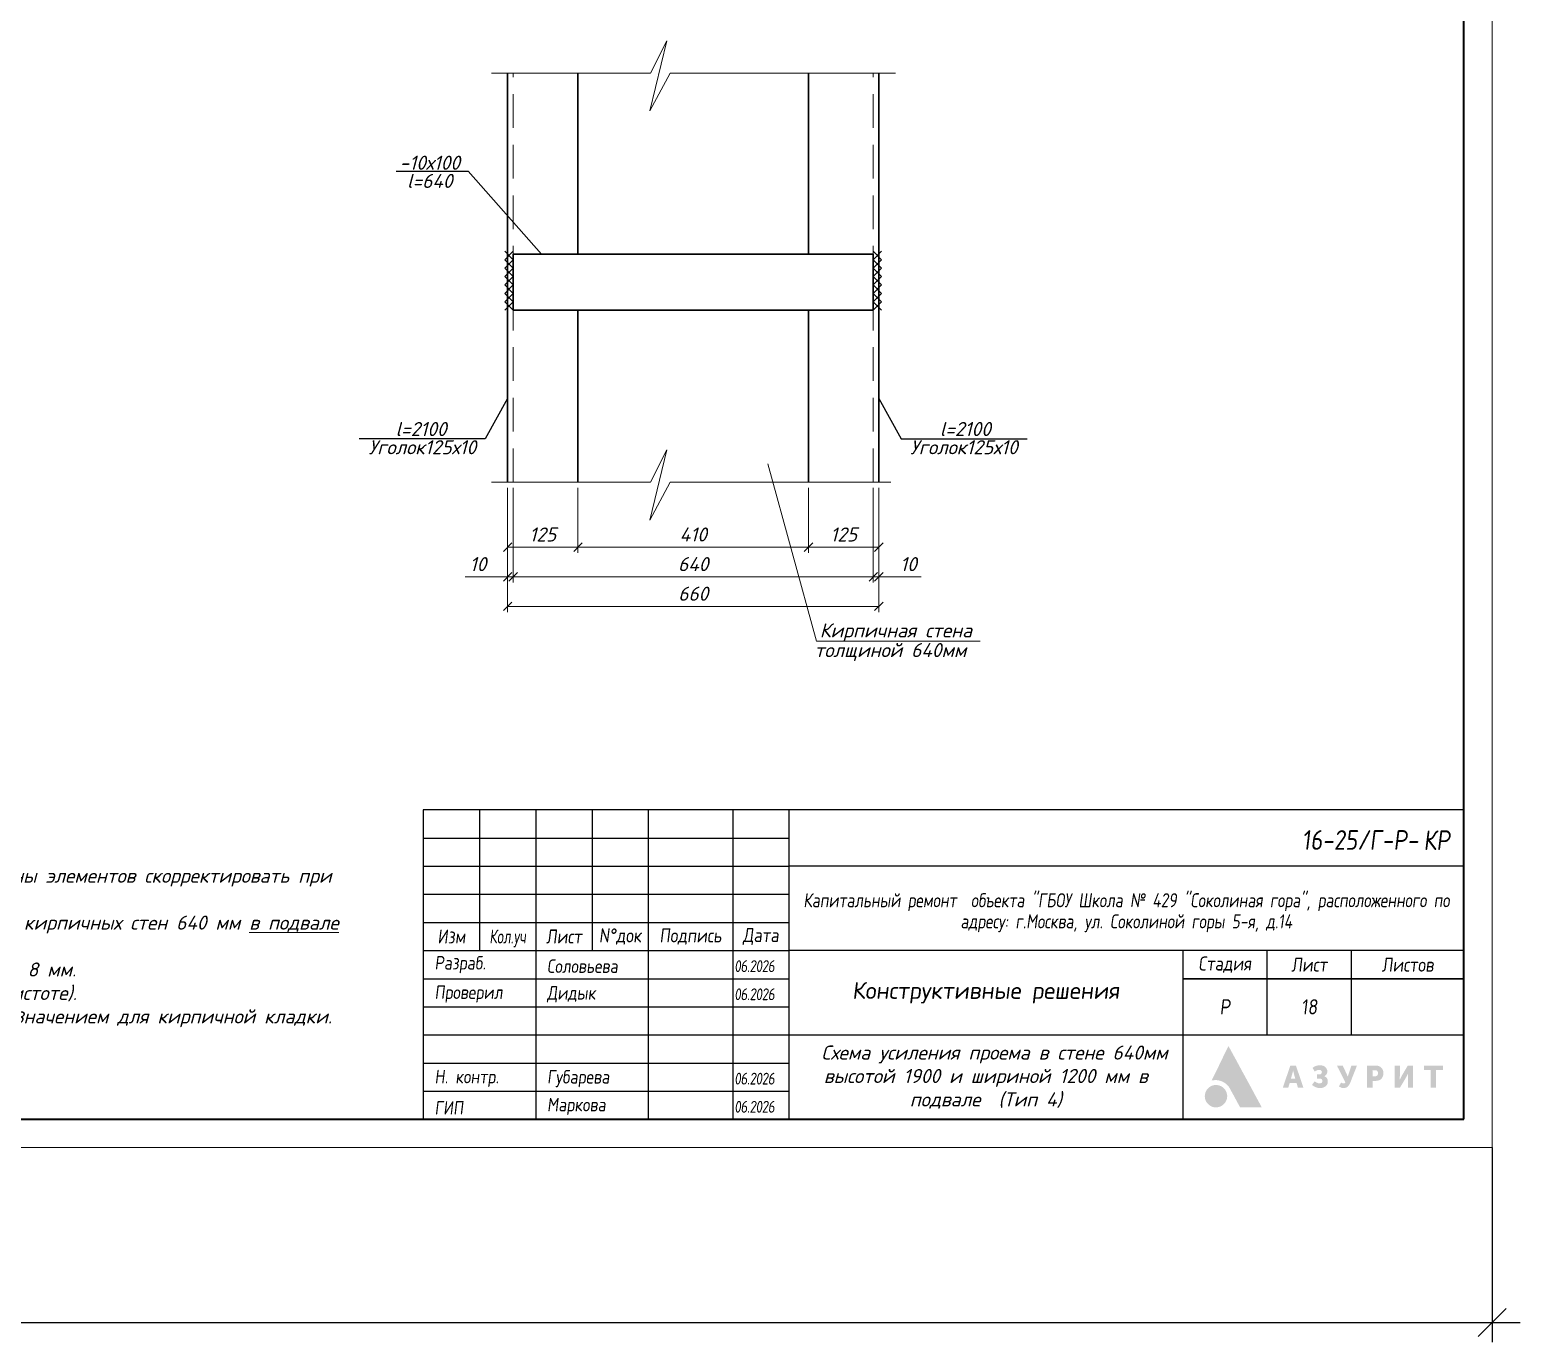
# Model space of a CAD drawing. Header units: millimetres. Extents: x 10124 to 8132345, y -95635 to 1386204.
# Drawn here: x 135490 to 138139, y 25514 to 27847 of the extents above; entities that cross this region are included whole.
import ezdxf
from ezdxf.enums import TextEntityAlignment as Align

# ---------------------------------------------------------------- set-up
doc = ezdxf.new("R2010")
doc.units = ezdxf.units.MM
doc.linetypes.add('Пунктир 2мм', pattern=[3, 2, -1])
doc.layers.get('DEFPOINTS').update_dxf_attribs({"color": 1})
for name, color, linetype, lineweight in [('013', 7, 'Continuous', 13), ('030', 7, 'Continuous', 30), ('_TEXT', 7, 'Continuous', 30)]:
    doc.layers.add(name, color=color, linetype=linetype, lineweight=lineweight)
doc.layers.add('_STAMP', color=7, linetype='Continuous')
doc.styles.add('10', font='isocpeui.ttf', dxfattribs={"height": 25})
doc.styles.add('GOST', font='isocpeur.TTF')
doc.styles.add('ISOCPEUR', font='isocpeur.TTF', dxfattribs={"width": 0.85, "oblique": 7})
doc.styles.add('БДА100', font='romand.shx', dxfattribs={"width": 0.7})
doc.dimstyles.new('10', dxfattribs={"dimtxt": 37.5, "dimasz": 15, "dimexe": 10, "dimexo": 10, "dimgap": 10, "dimtad": 1, "dimtxsty": '10', "dimblk": 'OBLIQUE', "dimcen": 2.5, "dimadec": 0, "dimazin": 0, "dimtfac": 1, "dimtmove": 0, "dimatfit": 3, "dimfxl": 1, "dimlwd": 15, "dimlwe": 15, "dimarcsym": 0})
doc.dimstyles.new('БДА1', dxfattribs={"dimtxt": 2, "dimasz": 1, "dimexe": 0.7, "dimexo": 0, "dimgap": 0.8, "dimtad": 1, "dimdec": 0, "dimrnd": 1, "dimzin": 0, "dimdsep": 46, "dimtxsty": 'БДА100', "dimblk": 'OBLIQUE', "dimcen": 2, "dimdle": 1, "dimadec": 0, "dimazin": 0, "dimtfac": 1, "dimtdec": 0, "dimtmove": 1, "dimatfit": 3, "dimldrblk": 'NONE', "dimfxl": 0.7, "dimtolj": 1, "dimtzin": 0, "dimlwd": -1, "dimlwe": -1, "dimarcsym": 0})

# ---------------------------------------------------------------- blocks, each defined once
blk = doc.blocks.new('_OBLIQUE')
at = {"color": 0, "linetype": 'ByBlock'}
blk.add_line((-0.5, -0.5), (0.5, 0.5), dxfattribs=at)
blk = doc.blocks.new('*D17')
at = {"layer": 'DEFPOINTS', "color": 0, "transparency": 16777216}
for p, q in [((0, 0), (0, -34.62)), ((594, 0), (594, -34.62)), ((-5, -31.12), (599, -31.12))]:
    blk.add_line(p, q, dxfattribs=at)
for p in [(0, 0), (594, 0), (594, -31.12)]:
    blk.add_point(p, dxfattribs=at)
at = {"layer": 'DEFPOINTS', "color": 0, "transparency": 16777216, "xscale": 5, "yscale": 5, "zscale": 5, "rotation": 180}
blk.add_blockref('_OBLIQUE', (0, -31.12), dxfattribs=at)
at = {"layer": 'DEFPOINTS', "color": 0, "transparency": 16777216, "xscale": 5, "yscale": 5, "zscale": 5}
blk.add_blockref('_OBLIQUE', (594, -31.12), dxfattribs=at)
at = {"layer": 'DEFPOINTS', "color": 0, "lineweight": 0, "transparency": 16777216, "insert": (105, -22.12), "char_height": 10, "attachment_point": 5, "style": 'БДА100'}
blk.add_mtext('\\A1;594', dxfattribs=at)
blk = doc.blocks.new('_None')
blk = doc.blocks.new('Логотип Азурит')
at = {"layer": '_STAMP', "linetype": 'Continuous', "true_color": 0x2a3756}
h = blk.add_hatch(color=159, dxfattribs=at)
h.dxf.hatch_style = 1
h.paths.add_polyline_path([(-39.4, 8.5), (-40.02, 9.65), (-40.61, 10.74), (-41.14, 11.7), (-41.62, 12.59), (-41.79, 12.89), (-41.86, 13.01), (-41.91, 12.94), (-41.99, 12.78), (-42.39, 11.96), (-42.77, 11.18), (-43.09, 10.5), (-43.47, 9.72), (-44.18, 8.26), (-44.5, 7.6), (-44.73, 7.14), (-44.85, 6.9), (-44.7, 6.93), (-44.51, 6.95), (-44.27, 6.97), (-44.09, 6.97), (-43.91, 6.96), (-43.74, 6.94), (-43.56, 6.91), (-43.39, 6.87), (-43.22, 6.81), (-43.05, 6.75), (-42.89, 6.68), (-42.73, 6.59), (-42.58, 6.5), (-42.43, 6.4), (-42.29, 6.29), (-42.15, 6.17), (-42.03, 6.04), (-41.91, 5.91), (-41.79, 5.77), (-41.72, 5.65), (-41.63, 5.5), (-41.3, 4.9), (-41.02, 4.39), (-40.57, 3.56), (-40.05, 2.59), (-39.78, 2.11), (-37.86, 2.11), (-36.5, 2.11), (-35.94, 2.12), (-36.48, 3.13), (-36.82, 3.75), (-37.16, 4.37), (-37.67, 5.33), (-38.2, 6.3), (-38.54, 6.93), (-38.87, 7.53)])
h = blk.add_hatch(color=159, dxfattribs=at)
h.dxf.hatch_style = 1
h.paths.add_polyline_path([(-29.3, 7.88), (-29.63, 8.84), (-29.86, 9.53), (-30.37, 9.54), (-30.87, 9.54), (-30.93, 9.38), (-31.26, 8.4), (-31.64, 7.27), (-31.97, 6.31), (-32.19, 5.64), (-32.05, 5.63), (-31.71, 5.62), (-31.23, 5.62), (-31.11, 6.03), (-30.99, 6.44), (-30.37, 6.44), (-29.75, 6.44), (-29.63, 6.03), (-29.52, 5.62), (-29.03, 5.62), (-28.54, 5.62), (-28.6, 5.8), (-28.93, 6.79)])
h.paths.add_polyline_path([(-30.77, 7.21), (-30.74, 7.31), (-30.56, 7.93), (-30.43, 8.43), (-30.39, 8.59), (-30.37, 8.65), (-30.35, 8.64), (-30.31, 8.45), (-30.22, 8.08), (-30.11, 7.66), (-30.01, 7.33), (-29.97, 7.21), (-30.37, 7.21)], flags=16)
h = blk.add_hatch(color=159, dxfattribs=at)
h.dxf.hatch_style = 1
h.paths.add_polyline_path([(-24.39, 7.35), (-24.47, 7.43), (-24.56, 7.5), (-24.66, 7.56), (-24.81, 7.65), (-24.74, 7.69), (-24.65, 7.75), (-24.55, 7.86), (-24.45, 7.97), (-24.38, 8.09), (-24.35, 8.18), (-24.32, 8.25), (-24.31, 8.34), (-24.3, 8.45), (-24.3, 8.65), (-24.31, 8.73), (-24.34, 8.82), (-24.41, 8.99), (-24.51, 9.14), (-24.63, 9.28), (-24.78, 9.39), (-24.95, 9.48), (-25.13, 9.55), (-25.34, 9.59), (-25.56, 9.6), (-25.74, 9.6), (-25.91, 9.58), (-26.08, 9.55), (-26.23, 9.51), (-26.39, 9.46), (-26.53, 9.39), (-26.67, 9.32), (-26.8, 9.23), (-26.9, 9.15), (-26.81, 8.98), (-26.64, 8.66), (-26.54, 8.5), (-26.51, 8.5), (-26.46, 8.54), (-26.35, 8.61), (-26.21, 8.67), (-26.07, 8.73), (-25.93, 8.77), (-25.82, 8.79), (-25.72, 8.79), (-25.62, 8.79), (-25.53, 8.76), (-25.46, 8.73), (-25.39, 8.68), (-25.34, 8.62), (-25.3, 8.55), (-25.26, 8.45), (-25.26, 8.36), (-25.27, 8.27), (-25.32, 8.18), (-25.36, 8.13), (-25.39, 8.08), (-25.44, 8.05), (-25.49, 8.02), (-25.63, 7.99), (-25.84, 7.98), (-26.1, 7.97), (-26.1, 7.6), (-26.1, 7.24), (-25.78, 7.23), (-25.54, 7.21), (-25.45, 7.2), (-25.38, 7.18), (-25.33, 7.15), (-25.28, 7.12), (-25.25, 7.08), (-25.21, 7.02), (-25.19, 6.96), (-25.17, 6.9), (-25.17, 6.76), (-25.18, 6.7), (-25.2, 6.64), (-25.23, 6.58), (-25.26, 6.53), (-25.31, 6.49), (-25.37, 6.45), (-25.44, 6.43), (-25.52, 6.41), (-25.69, 6.39), (-25.78, 6.39), (-25.87, 6.41), (-26, 6.45), (-26.16, 6.51), (-26.3, 6.6), (-26.43, 6.69), (-26.53, 6.76), (-26.77, 6.45), (-26.93, 6.26), (-26.97, 6.2), (-26.98, 6.15), (-26.97, 6.11), (-26.94, 6.07), (-26.82, 5.97), (-26.62, 5.84), (-26.41, 5.73), (-26.19, 5.65), (-25.97, 5.59), (-25.78, 5.57), (-25.53, 5.57), (-25.3, 5.58), (-25.12, 5.61), (-24.99, 5.65), (-24.87, 5.71), (-24.75, 5.78), (-24.64, 5.85), (-24.54, 5.94), (-24.45, 6.03), (-24.37, 6.13), (-24.31, 6.23), (-24.25, 6.37), (-24.21, 6.51), (-24.2, 6.66), (-24.2, 6.82), (-24.21, 6.94), (-24.24, 7.06), (-24.28, 7.16), (-24.33, 7.26)])
h = blk.add_hatch(color=159, dxfattribs=at)
h.dxf.hatch_style = 1
h.paths.add_polyline_path([(-19.61, 8.04), (-19.36, 8.68), (-19.14, 9.22), (-19.03, 9.53), (-19.17, 9.54), (-19.52, 9.54), (-20.02, 9.54), (-20.05, 9.44), (-20.31, 8.65), (-20.59, 7.81), (-20.63, 7.68), (-20.66, 7.62), (-20.67, 7.61), (-20.7, 7.67), (-20.82, 7.97), (-21.01, 8.4), (-21.34, 9.1), (-21.54, 9.54), (-22.06, 9.54), (-22.58, 9.54), (-22.4, 9.17), (-21.88, 8.17), (-21.32, 7.06), (-21.11, 6.63), (-21.09, 6.56), (-21.1, 6.52), (-21.15, 6.45), (-21.21, 6.41), (-21.28, 6.38), (-21.37, 6.37), (-21.45, 6.37), (-21.55, 6.39), (-21.64, 6.43), (-21.74, 6.49), (-21.82, 6.53), (-21.86, 6.49), (-21.92, 6.39), (-22.11, 6.05), (-22.23, 5.85), (-22.18, 5.81), (-22.08, 5.75), (-21.95, 5.69), (-21.81, 5.63), (-21.69, 5.59), (-21.51, 5.57), (-21.31, 5.57), (-21.12, 5.59), (-20.97, 5.62), (-20.88, 5.66), (-20.79, 5.71), (-20.71, 5.77), (-20.63, 5.84), (-20.56, 5.93), (-20.48, 6.02), (-20.35, 6.23), (-20.28, 6.35), (-20.21, 6.51), (-19.92, 7.25)])
h = blk.add_hatch(color=159, dxfattribs=at)
h.dxf.hatch_style = 1
h.paths.add_polyline_path([(-14.46, 7.53), (-14.41, 7.64), (-14.37, 7.74), (-14.33, 7.96), (-14.31, 8.19), (-14.32, 8.41), (-14.37, 8.63), (-14.45, 8.83), (-14.5, 8.93), (-14.55, 9.02), (-14.62, 9.1), (-14.69, 9.18), (-14.81, 9.29), (-14.92, 9.37), (-15.06, 9.43), (-15.21, 9.49), (-15.33, 9.52), (-15.49, 9.53), (-16.3, 9.54), (-17.21, 9.54), (-17.21, 7.58), (-17.21, 5.62), (-16.73, 5.62), (-16.25, 5.62), (-16.25, 6.23), (-16.25, 6.83), (-15.87, 6.83), (-15.58, 6.84), (-15.35, 6.86), (-15.17, 6.91), (-14.99, 6.98), (-14.83, 7.08), (-14.69, 7.2), (-14.56, 7.36)])
h.paths.add_polyline_path([(-15.6, 7.68), (-15.67, 7.66), (-15.95, 7.66), (-16.25, 7.66), (-16.25, 8.2), (-16.25, 8.74), (-15.93, 8.73), (-15.64, 8.72), (-15.57, 8.7), (-15.51, 8.67), (-15.42, 8.6), (-15.35, 8.51), (-15.32, 8.45), (-15.3, 8.39), (-15.29, 8.19), (-15.29, 8.07), (-15.3, 8), (-15.32, 7.94), (-15.35, 7.88), (-15.39, 7.82), (-15.43, 7.78), (-15.53, 7.71)], flags=16)
h = blk.add_hatch(color=159, dxfattribs=at)
h.dxf.hatch_style = 1
h.paths.add_polyline_path([(-10.09, 7.82), (-9.98, 8.03), (-9.94, 8.12), (-9.95, 7.93), (-9.96, 7.49), (-9.97, 6.69), (-9.97, 5.62), (-9.5, 5.62), (-9.04, 5.62), (-9.04, 7.58), (-9.04, 9.54), (-9.51, 9.54), (-9.99, 9.54), (-10.36, 8.91), (-10.84, 8.1), (-11.03, 7.78), (-11.26, 7.34), (-11.37, 7.13), (-11.42, 7.05), (-11.41, 7.31), (-11.39, 7.78), (-11.39, 8.55), (-11.39, 9.54), (-11.86, 9.54), (-12.34, 9.54), (-12.34, 7.58), (-12.34, 5.62), (-11.86, 5.62), (-11.37, 5.62), (-11.18, 5.95), (-10.61, 6.89), (-10.31, 7.42)])
h = blk.add_hatch(color=159, dxfattribs=at)
h.dxf.hatch_style = 1
h.paths.add_polyline_path([(-3.74, 9.14), (-3.74, 9.54), (-5.42, 9.54), (-7.09, 9.54), (-7.09, 9.14), (-7.09, 8.74), (-6.5, 8.74), (-5.9, 8.74), (-5.9, 7.18), (-5.9, 5.62), (-5.43, 5.62), (-4.95, 5.62), (-4.95, 7.18), (-4.95, 8.74), (-4.35, 8.74), (-3.74, 8.74)])
at = {"layer": '_STAMP', "linetype": 'Continuous', "true_color": 0x1447b7}
h = blk.add_hatch(color=162, dxfattribs=at)
h.dxf.hatch_style = 1
h.paths.add_polyline_path([(-42.09, 4.22), (-42.11, 4.4), (-42.15, 4.58), (-42.2, 4.76), (-42.27, 4.93), (-42.35, 5.1), (-42.45, 5.26), (-42.57, 5.41), (-42.7, 5.55), (-42.8, 5.64), (-42.91, 5.72), (-43.14, 5.86), (-43.38, 5.97), (-43.63, 6.05), (-43.89, 6.09), (-44.15, 6.1), (-44.42, 6.07), (-44.55, 6.04), (-44.68, 6.01), (-44.87, 5.94), (-45.05, 5.85), (-45.22, 5.74), (-45.37, 5.62), (-45.51, 5.49), (-45.63, 5.35), (-45.75, 5.19), (-45.84, 5.03), (-45.92, 4.85), (-45.98, 4.67), (-46.03, 4.49), (-46.06, 4.29), (-46.07, 4.1), (-46.05, 3.9), (-46.02, 3.7), (-45.97, 3.51), (-45.92, 3.37), (-45.87, 3.24), (-45.8, 3.11), (-45.72, 2.99), (-45.64, 2.88), (-45.54, 2.77), (-45.44, 2.67), (-45.33, 2.57), (-45.22, 2.49), (-45.1, 2.41), (-44.98, 2.34), (-44.85, 2.28), (-44.72, 2.22), (-44.58, 2.18), (-44.44, 2.15), (-44.3, 2.13), (-44.05, 2.12), (-43.8, 2.14), (-43.57, 2.19), (-43.34, 2.26), (-43.12, 2.37), (-42.92, 2.5), (-42.73, 2.65), (-42.56, 2.83), (-42.44, 2.99), (-42.34, 3.15), (-42.26, 3.32), (-42.19, 3.49), (-42.14, 3.67), (-42.11, 3.85), (-42.09, 4.03)])
blk = doc.blocks.new('_Azurit_Stamp')
at = {"layer": '_STAMP'}
for p, q in [((-175, 55), (-175, 30)), ((-165, 55), (-165, 0)), ((-155, 55), (-155, 30)), ((-145, 55), (-145, 0)), ((-130, 55), (-130, 0)), ((-120, 55), (-120, 0)), ((-185, 50), (-120, 50)), ((-185, 45), (-120, 45)), ((0, 45), (-120, 45)), ((-185, 40), (-120, 40)), ((-185, 35), (-120, 35)), ((-185, 30), (-120, 30)), ((0, 30), (-120, 30)), ((-50, 30), (-50, 0)), ((-35, 25), (-35, 30)), ((-20, 25), (-20, 30)), ((-185, 25), (-120, 25)), ((-50, 25), (-35, 25)), ((-35, 25), (-50, 25)), ((-35, 25), (-20, 25)), ((-35, 15), (-35, 25)), ((-20, 25), (-35, 25)), ((-20, 25), (0, 25)), ((-20, 15), (-20, 25)), ((0, 25), (-20, 25)), ((-185, 20), (-120, 20)), ((-185, 15), (-120, 15)), ((-120, 15), (0, 15)), ((-185, 10), (-120, 10)), ((-185, 5), (-120, 5))]:
    blk.add_line(p, q, dxfattribs=at)
blk.add_lwpolyline([(-185, 0), (0, 0), (0, 55), (-185, 55)], close=True, dxfattribs=at)
at = {"linetype": 'Continuous'}
blk.add_blockref('Логотип Азурит', (0, 0), dxfattribs=at)
at = {"color": 0, "lineweight": 9, "insert": (-42.5, 20), "char_height": 2.7, "width": 15, "attachment_point": 5, "style": 'ISOCPEUR'}
blk.add_mtext('Р', dxfattribs=at)
at = {"layer": '_TEXT', "color": 1, "style": 'ISOCPEUR', "oblique": 7, "width": 0.85}
blk.add_text('КР ', height=3.5, dxfattribs=at).set_placement((-7.2, 49.62), align=Align.MIDDLE_LEFT)
at = {"layer": '_TEXT', "color": 5, "line_spacing_factor": 0.9, "style": 'ISOCPEUR'}
for s, width, heights, insert, char_height, attachment_point in [('16-25/Г-Р-', 69.1586, [9.61], (-8.07, 49.66), 3.5, 6), ('{\\Q8;\\W0.8;\\C7;Капитальный ремонт  объекта "ГБОУ Школа № 429 "Соколиная гора", расположенного по адресу: г.Москва, ул. Соколиной горы 5-я, д.14}', 120, [14.01], (-60, 36.73), 2.5, 5), ('{\\W1;Конструктивные решения}', 69.1586, [14.57], (-85, 22.5), 3, 5)]:
    blk.add_mtext_dynamic_manual_height_columns(s, width=width, gutter_width=0, heights=heights, dxfattribs=dict(at, insert=insert, char_height=char_height, attachment_point=attachment_point))
at = {"layer": '_TEXT', "style": 'ISOCPEUR'}
for s, width, insert, char_height, attachment_point in [('Изм', 10, (-180, 32.5), 2.5, 5), ('{\\W0.7;Кол.уч}', 10, (-170, 32.17), 2.5, 5), ('Лист', 10, (-160, 32.5), 2.5, 5), ('N%%Dдок', 10, (-150, 32.5), 2.5, 5), ('Подпись', 10, (-137.5, 32.5), 2.5, 5), ('Дата', 10, (-125, 32.5), 2.5, 5), ('Разраб.', 20, (-183, 27.5), 2.4, 4), ('Стадия', 15, (-42.5, 27.5), 2.5, 5), ('Лист', 15, (-27.5, 27.5), 2.5, 5), ('Листов', 15, (-10, 27.5), 2.5, 5), ('Проверил', 20, (-183, 22.27), 2.4, 4), ('Н. контр.', 20, (-183, 7.27), 2.4, 4), ('ГИП', 20, (-183, 2.04), 2.4, 4)]:
    blk.add_mtext_dynamic_manual_height_columns(s, width=width, gutter_width=12.5, heights=[0], dxfattribs=dict(at, insert=insert, char_height=char_height, attachment_point=attachment_point))
at = {"layer": '_TEXT', "color": 1, "attachment_point": 4, "style": 'ISOCPEUR'}
for s, width, insert, char_height in [('Соловьева', 19.0361, (-163, 27.23), 2.4), ('{\\W0.82;\\T0.92;06.2026}', 7.4894, (-129.7, 27.23), 2.1), ('{\\W0.82;\\T0.92;06.2026}', 7.4894, (-129.7, 22.23), 2.1), ('{\\W0.82;\\T0.92;06.2026}', 7.4894, (-129.7, 7.23), 2.1), ('{\\W0.82;\\T0.92;06.2026}', 7.4894, (-129.7, 2.23), 2.1)]:
    blk.add_mtext_dynamic_manual_height_columns(s, width=width, gutter_width=12.5, heights=[0], dxfattribs=dict(at, insert=insert, char_height=char_height))
at = {"layer": '_TEXT', "color": 5, "char_height": 2.4, "attachment_point": 4, "style": 'ISOCPEUR'}
for s, insert in [('Дидык', (-163, 22.23)), ('Губарева', (-163, 7.23)), ('Маркова', (-163, 2.29))]:
    blk.add_mtext_dynamic_manual_height_columns(s, width=19.0361, gutter_width=12.5, heights=[0], dxfattribs=dict(at, insert=insert))
blk = doc.blocks.new('*D302')
at = {"layer": '013', "color": 0, "lineweight": 15, "ltscale": 100, "transparency": 16777216}
for p, q in [((136339.2, 27032.8), (136339.2, 26917.4)), ((136464.2, 27032.8), (136464.2, 26917.4)), ((136339.2, 26927.4), (136464.2, 26927.4))]:
    blk.add_line(p, q, dxfattribs=at)
at = {"layer": 'DEFPOINTS', "color": 0, "ltscale": 100, "transparency": 16777216}
for p in [(136339.2, 27042.8), (136464.2, 27042.8), (136464.2, 26927.4)]:
    blk.add_point(p, dxfattribs=at)
at = {"layer": '013', "color": 0, "lineweight": 15, "ltscale": 100, "transparency": 16777216, "xscale": 15, "yscale": 15, "zscale": 15, "rotation": 180}
blk.add_blockref('_OBLIQUE', (136339.2, 26927.4), dxfattribs=at)
at = {"layer": '013', "color": 0, "lineweight": 15, "ltscale": 100, "transparency": 16777216, "xscale": 15, "yscale": 15, "zscale": 15}
blk.add_blockref('_OBLIQUE', (136464.2, 26927.4), dxfattribs=at)
at = {"layer": '013', "color": 0, "ltscale": 100, "transparency": 16777216, "insert": (136401.7, 26949.9), "char_height": 25, "attachment_point": 5, "style": '10'}
blk.add_mtext('125', dxfattribs=at)
blk = doc.blocks.new('*D303')
at = {"layer": '013', "color": 0, "lineweight": 15, "ltscale": 100, "transparency": 16777216}
for p, q in [((136464.2, 27032.8), (136464.2, 26917.4)), ((136874.2, 27032.8), (136874.2, 26917.4)), ((136464.2, 26927.4), (136874.2, 26927.4))]:
    blk.add_line(p, q, dxfattribs=at)
at = {"layer": 'DEFPOINTS', "color": 0, "ltscale": 100, "transparency": 16777216}
for p in [(136464.2, 27042.8), (136874.2, 27042.8), (136874.2, 26927.4)]:
    blk.add_point(p, dxfattribs=at)
at = {"layer": '013', "color": 0, "lineweight": 15, "ltscale": 100, "transparency": 16777216, "xscale": 15, "yscale": 15, "zscale": 15, "rotation": 180}
blk.add_blockref('_OBLIQUE', (136464.2, 26927.4), dxfattribs=at)
at = {"layer": '013', "color": 0, "lineweight": 15, "ltscale": 100, "transparency": 16777216, "xscale": 15, "yscale": 15, "zscale": 15}
blk.add_blockref('_OBLIQUE', (136874.2, 26927.4), dxfattribs=at)
at = {"layer": '013', "color": 0, "ltscale": 100, "transparency": 16777216, "insert": (136669.2, 26949.9), "char_height": 25, "attachment_point": 5, "style": '10'}
blk.add_mtext('410', dxfattribs=at)
blk = doc.blocks.new('*D304')
at = {"layer": '013', "color": 0, "lineweight": 15, "ltscale": 100, "transparency": 16777216}
for p, q in [((136874.2, 27032.8), (136874.2, 26917.4)), ((136999.2, 27032.8), (136999.2, 26917.4)), ((136874.2, 26927.4), (136999.2, 26927.4))]:
    blk.add_line(p, q, dxfattribs=at)
at = {"layer": 'DEFPOINTS', "color": 0, "ltscale": 100, "transparency": 16777216}
for p in [(136874.2, 27042.8), (136999.2, 27042.8), (136999.2, 26927.4)]:
    blk.add_point(p, dxfattribs=at)
at = {"layer": '013', "color": 0, "lineweight": 15, "ltscale": 100, "transparency": 16777216, "xscale": 15, "yscale": 15, "zscale": 15, "rotation": 180}
blk.add_blockref('_OBLIQUE', (136874.2, 26927.4), dxfattribs=at)
at = {"layer": '013', "color": 0, "lineweight": 15, "ltscale": 100, "transparency": 16777216, "xscale": 15, "yscale": 15, "zscale": 15}
blk.add_blockref('_OBLIQUE', (136999.2, 26927.4), dxfattribs=at)
at = {"layer": '013', "color": 0, "ltscale": 100, "transparency": 16777216, "insert": (136936.7, 26949.9), "char_height": 25, "attachment_point": 5, "style": '10'}
blk.add_mtext('125', dxfattribs=at)
blk = doc.blocks.new('*D338')
at = {"layer": '013', "color": 0, "lineweight": 15, "ltscale": 100, "transparency": 16777216}
for p, q in [((136339.2, 27032.8), (136339.2, 26812.1)), ((136999.2, 27032.8), (136999.2, 26812.1)), ((136339.2, 26822.1), (136999.2, 26822.1))]:
    blk.add_line(p, q, dxfattribs=at)
at = {"layer": 'DEFPOINTS', "color": 0, "ltscale": 100, "transparency": 16777216}
for p in [(136339.2, 27042.8), (136999.2, 27042.8), (136999.2, 26822.1)]:
    blk.add_point(p, dxfattribs=at)
at = {"layer": '013', "color": 0, "lineweight": 15, "ltscale": 100, "transparency": 16777216, "xscale": 15, "yscale": 15, "zscale": 15, "rotation": 180}
blk.add_blockref('_OBLIQUE', (136339.2, 26822.1), dxfattribs=at)
at = {"layer": '013', "color": 0, "lineweight": 15, "ltscale": 100, "transparency": 16777216, "xscale": 15, "yscale": 15, "zscale": 15}
blk.add_blockref('_OBLIQUE', (136999.2, 26822.1), dxfattribs=at)
at = {"layer": '013', "color": 0, "ltscale": 100, "transparency": 16777216, "insert": (136669.2, 26844.6), "char_height": 25, "attachment_point": 5, "style": '10'}
blk.add_mtext('660', dxfattribs=at)
blk = doc.blocks.new('*D339')
at = {"layer": '013', "color": 0, "lineweight": 15, "ltscale": 100, "transparency": 16777216}
for p, q in [((136339.2, 27032.8), (136339.2, 26864.7)), ((136349.2, 27032.8), (136349.2, 26864.7)), ((136339.2, 26874.7), (136264, 26874.7)), ((136349.2, 26874.7), (136339.2, 26874.7)), ((136349.2, 26874.7), (136364.2, 26874.7))]:
    blk.add_line(p, q, dxfattribs=at)
at = {"layer": 'DEFPOINTS', "color": 0, "ltscale": 100, "transparency": 16777216}
for p in [(136339.2, 27042.8), (136349.2, 27042.8), (136339.2, 26874.7)]:
    blk.add_point(p, dxfattribs=at)
at = {"layer": '013', "color": 0, "lineweight": 15, "ltscale": 100, "transparency": 16777216, "xscale": 15, "yscale": 15, "zscale": 15}
blk.add_blockref('_OBLIQUE', (136339.2, 26874.7), dxfattribs=at)
at = {"layer": '013', "color": 0, "lineweight": 15, "ltscale": 100, "transparency": 16777216, "xscale": 15, "yscale": 15, "zscale": 15, "rotation": 180}
blk.add_blockref('_OBLIQUE', (136349.2, 26874.7), dxfattribs=at)
at = {"layer": '013', "color": 0, "ltscale": 100, "transparency": 16777216, "insert": (136286.6, 26897.2), "char_height": 25, "attachment_point": 5, "style": '10'}
blk.add_mtext('10', dxfattribs=at)
blk = doc.blocks.new('*D340')
at = {"layer": '013', "color": 0, "lineweight": 15, "ltscale": 100, "transparency": 16777216}
for p, q in [((136349.2, 27032.8), (136349.2, 26864.7)), ((136989.2, 27032.8), (136989.2, 26864.7)), ((136349.2, 26874.7), (136989.2, 26874.7))]:
    blk.add_line(p, q, dxfattribs=at)
at = {"layer": 'DEFPOINTS', "color": 0, "ltscale": 100, "transparency": 16777216}
for p in [(136349.2, 27042.8), (136989.2, 27042.8), (136989.2, 26874.7)]:
    blk.add_point(p, dxfattribs=at)
at = {"layer": '013', "color": 0, "lineweight": 15, "ltscale": 100, "transparency": 16777216, "xscale": 15, "yscale": 15, "zscale": 15, "rotation": 180}
blk.add_blockref('_OBLIQUE', (136349.2, 26874.7), dxfattribs=at)
at = {"layer": '013', "color": 0, "lineweight": 15, "ltscale": 100, "transparency": 16777216, "xscale": 15, "yscale": 15, "zscale": 15}
blk.add_blockref('_OBLIQUE', (136989.2, 26874.7), dxfattribs=at)
at = {"layer": '013', "color": 0, "ltscale": 100, "transparency": 16777216, "insert": (136669.2, 26897.2), "char_height": 25, "attachment_point": 5, "style": '10'}
blk.add_mtext('640', dxfattribs=at)
blk = doc.blocks.new('*D341')
at = {"layer": '013', "color": 0, "lineweight": 15, "ltscale": 100, "transparency": 16777216}
for p, q in [((136989.2, 27032.8), (136989.2, 26864.7)), ((136999.2, 27032.8), (136999.2, 26864.7)), ((136989.2, 26874.7), (136974.2, 26874.7)), ((136989.2, 26874.7), (136999.2, 26874.7)), ((136999.2, 26874.7), (137074.3, 26874.7))]:
    blk.add_line(p, q, dxfattribs=at)
at = {"layer": 'DEFPOINTS', "color": 0, "ltscale": 100, "transparency": 16777216}
for p in [(136989.2, 27042.8), (136999.2, 27042.8), (136999.2, 26874.7)]:
    blk.add_point(p, dxfattribs=at)
at = {"layer": '013', "color": 0, "lineweight": 15, "ltscale": 100, "transparency": 16777216, "xscale": 15, "yscale": 15, "zscale": 15}
blk.add_blockref('_OBLIQUE', (136989.2, 26874.7), dxfattribs=at)
at = {"layer": '013', "color": 0, "lineweight": 15, "ltscale": 100, "transparency": 16777216, "xscale": 15, "yscale": 15, "zscale": 15, "rotation": 180}
blk.add_blockref('_OBLIQUE', (136999.2, 26874.7), dxfattribs=at)
at = {"layer": '013', "color": 0, "ltscale": 100, "transparency": 16777216, "insert": (137051.8, 26897.2), "char_height": 25, "attachment_point": 5, "style": '10'}
blk.add_mtext('10', dxfattribs=at)
blk = doc.blocks.new('*U16')
at = {"color": 44, "lineweight": 20, "ltscale": 10}
for p, q in [((594, 0), (594, 420)), ((0, 0), (594, 0))]:
    blk.add_line(p, q, dxfattribs=at)
at = {"color": 137, "lineweight": 35, "ltscale": 10}
for p, q in [((589, 5), (589, 415)), ((8.04, 5), (589, 5))]:
    blk.add_line(p, q, dxfattribs=at)
at = {"color": 44, "lineweight": 13, "style": 'GOST', "oblique": 10, "width": 0.8}
for tag in ['ФОРМАТВЕРТ', 'ФОРМАТГОРИЗ']:
    blk.add_attdef(tag, (542.98, 1.6), '', height=2, dxfattribs=at)
at = {"layer": 'DEFPOINTS', "color": 251, "lineweight": 0}
dim = blk.add_linear_dim(base=(594, -31.12), p1=(0, 0), p2=(594, 0), dimstyle='БДА1', override={"dimscale": 5}, dxfattribs=at)
dim.commit()
dim.dimension.update_dxf_attribs({"geometry": '*D17', "text_midpoint": (105, -31.12), "dimtype": 128})

msp = doc.modelspace()

# ---------------------------------------------------------------- linework, layer by layer
at = {"ltscale": 100}
for p, q in [((136140.984, 27595.79), (136268.875, 27595.79)), ((136349.167, 27438.457), (136334.167, 27453.457)), ((136334.167, 27438.457), (136349.167, 27453.457)), ((137004.167, 27438.457), (136989.167, 27453.457)), ((136989.167, 27438.457), (137004.167, 27453.457)), ((136349.167, 27423.457), (136334.167, 27438.457)), ((136334.167, 27423.457), (136349.167, 27438.457)), ((136349.167, 27408.457), (136334.167, 27423.457)), ((136334.167, 27408.457), (136349.167, 27423.457)), ((137004.167, 27423.457), (136989.167, 27438.457)), ((136989.167, 27423.457), (137004.167, 27438.457)), ((137004.167, 27408.457), (136989.167, 27423.457)), ((136989.167, 27408.457), (137004.167, 27423.457)), ((136349.167, 27393.457), (136334.167, 27408.457)), ((136334.167, 27393.457), (136349.167, 27408.457)), ((137004.167, 27393.457), (136989.167, 27408.457)), ((136989.167, 27393.457), (137004.167, 27408.457)), ((136349.167, 27378.457), (136334.167, 27393.457)), ((136334.167, 27378.457), (136349.167, 27393.457)), ((136349.167, 27363.457), (136334.167, 27378.457)), ((136334.167, 27363.457), (136349.167, 27378.457)), ((137004.167, 27378.457), (136989.167, 27393.457)), ((136989.167, 27378.457), (137004.167, 27393.457)), ((137004.167, 27363.457), (136989.167, 27378.457)), ((136989.167, 27363.457), (137004.167, 27378.457)), ((136349.167, 27348.457), (136334.167, 27363.457)), ((136334.167, 27348.457), (136349.167, 27363.457)), ((137004.167, 27348.457), (136989.167, 27363.457)), ((136989.167, 27348.457), (137004.167, 27363.457)), ((136339.167, 27191.691), (136299.365, 27120.027)), ((136999.167, 27191.691), (137038.969, 27120.027)), ((136299.365, 27120.027), (136075.624, 27120.027)), ((137038.969, 27120.027), (137262.71, 27120.027))]:
    msp.add_line(p, q, dxfattribs=at)
at = {"layer": '013', "linetype": 'Пунктир 2мм', "ltscale": 30}
for p, q in [((136349.167, 27042.823), (136349.167, 27770.134)), ((136989.167, 27042.823), (136989.167, 27770.134))]:
    msp.add_line(p, q, dxfattribs=at)
at = {"layer": '013', "ltscale": 100}
msp.add_line((136399.729, 27448.457), (136268.875, 27595.79), dxfattribs=at)
for points in [[(136310.553, 27770.134), (136593.208, 27770.134), (136622.244, 27827.426), (136592.332, 27702.894), (136628.229, 27770.134), (137029.073, 27770.134)], [(136310.553, 27042.823), (136593.208, 27042.823), (136622.244, 27100.115), (136592.332, 26975.583), (136628.229, 27042.823), (137020.302, 27042.823)], [(136801.911, 27075.565), (136888.446, 26760.041), (137179.099, 26760.041)]]:
    msp.add_lwpolyline(points, dxfattribs=at)
at = {"layer": '030', "ltscale": 100}
for p, q in [((136339.167, 27042.823), (136339.167, 27770.134)), ((136464.167, 27448.457), (136464.167, 27770.134)), ((136874.167, 27448.457), (136874.167, 27770.134)), ((136999.167, 27042.823), (136999.167, 27770.134)), ((136349.167, 27348.457), (136349.167, 27448.457)), ((136349.167, 27448.457), (136989.167, 27448.457)), ((136989.167, 27348.457), (136989.167, 27448.457)), ((136349.167, 27348.457), (136989.167, 27348.457)), ((136464.167, 27042.823), (136464.167, 27348.457)), ((136874.167, 27042.823), (136874.167, 27348.457))]:
    msp.add_line(p, q, dxfattribs=at)

# ---------------------------------------------------------------- block references
at = {"xscale": 10, "yscale": 10, "zscale": 10}
msp.add_blockref('*U16', (132149.368, 25860.225), dxfattribs=at)
at = {"layer": '_STAMP', "xscale": 10, "yscale": 10, "zscale": 10}
msp.add_blockref('_Azurit_Stamp', (138039.368, 25910.225), dxfattribs=at)

# ---------------------------------------------------------------- texts
at = {"ltscale": 100, "char_height": 25, "attachment_point": 5, "style": '10'}
for s, insert in [('-10х100', (136200.883, 27610.827)), ('l=640', (136200.883, 27578.453)), ('l=2100', (136185.407, 27137.365)), ('l=2100', (137152.927, 27137.365)), ('Уголок125х10', (136187.814, 27104.99)), ('Уголок125х10', (137150.52, 27104.99))]:
    msp.add_mtext(s, dxfattribs=dict(at, insert=insert))
at = {"color": 0, "lineweight": 9}
for s, insert, char_height, width, attachment_point, style in [('\\pxi1.23419;Кирпичная стена ', (137014.011, 26776.06), 25, 2395.44136, 5, '10'), ('\\pxi1.23419;толщиной 640мм', (137004.323, 26740.993), 25, 2395.44136, 5, '10'), ('\\pxi-3,l5.23419,t5.23419;1.^IТолщину стены 640 мм уточнить согласно обмеров на месте. Длины элементов скорректировать при необходимости.\\P2.^IДанная схема усиления применима для всех проемов с толщиной кирпичных стен 640 мм {\\Lв подвале }шириной до 1200 мм. \\P3.^IСварку выполнять по ГОСТ 5264-80*. Катет сварного шва принять 8 мм.\\P4.^IРазмеры отмеченные "*" - считать проемом после усиления (в чистоте).\\P5.^IДля крепления обоймы применять распорный анкер М16х120 с назначением для кирпичной кладки.\\P^IУсилие затяжки принять согласно рекомендаций производителя.', (134279.164, 26193.969), 25, 1840.54729, 4, '10'), ('18', (137764.368, 26110.225), 27, 150, 5, 'ISOCPEUR'), ('\\pxi1.23419,t46;Схема усиления проема в стене 640мм высотой 1900 и шириной 1200 мм в подвале  (Тип 4)', (137189.368, 25985.225), 25, 700, 5, '10')]:
    msp.add_mtext(s, dxfattribs=dict(at, insert=insert, char_height=char_height, width=width, attachment_point=attachment_point, style=style))

# ---------------------------------------------------------------- dimensions: what is measured, and where the dimension line sits
at = {"layer": '013', "ltscale": 100}
for base, p1, p2, picture, middle in [((136339.167, 26874.687), (136349.167, 27042.823), (136339.167, 27042.823), '*D339', (136286.582, 26897.187)), ((136464.167, 26927.414), (136339.167, 27042.823), (136464.167, 27042.823), '*D302', (136401.667, 26949.914)), ((136999.167, 26822.08), (136339.167, 27042.823), (136999.167, 27042.823), '*D338', (136669.167, 26844.58)), ((136989.167, 26874.687), (136349.167, 27042.823), (136989.167, 27042.823), '*D340', (136669.167, 26897.187)), ((136874.167, 26927.414), (136464.167, 27042.823), (136874.167, 27042.823), '*D303', (136669.167, 26949.914)), ((136999.167, 26927.414), (136874.167, 27042.823), (136999.167, 27042.823), '*D304', (136936.667, 26949.914)), ((136999.167, 26874.687), (136989.167, 27042.823), (136999.167, 27042.823), '*D341', (137051.752, 26897.187))]:
    dim = msp.add_linear_dim(base=base, p1=p1, p2=p2, dimstyle='10', dxfattribs=at)
    dim.commit()
    dim.dimension.update_dxf_attribs({"geometry": picture, "text_midpoint": middle})

doc.saveas('drawing.dxf')
